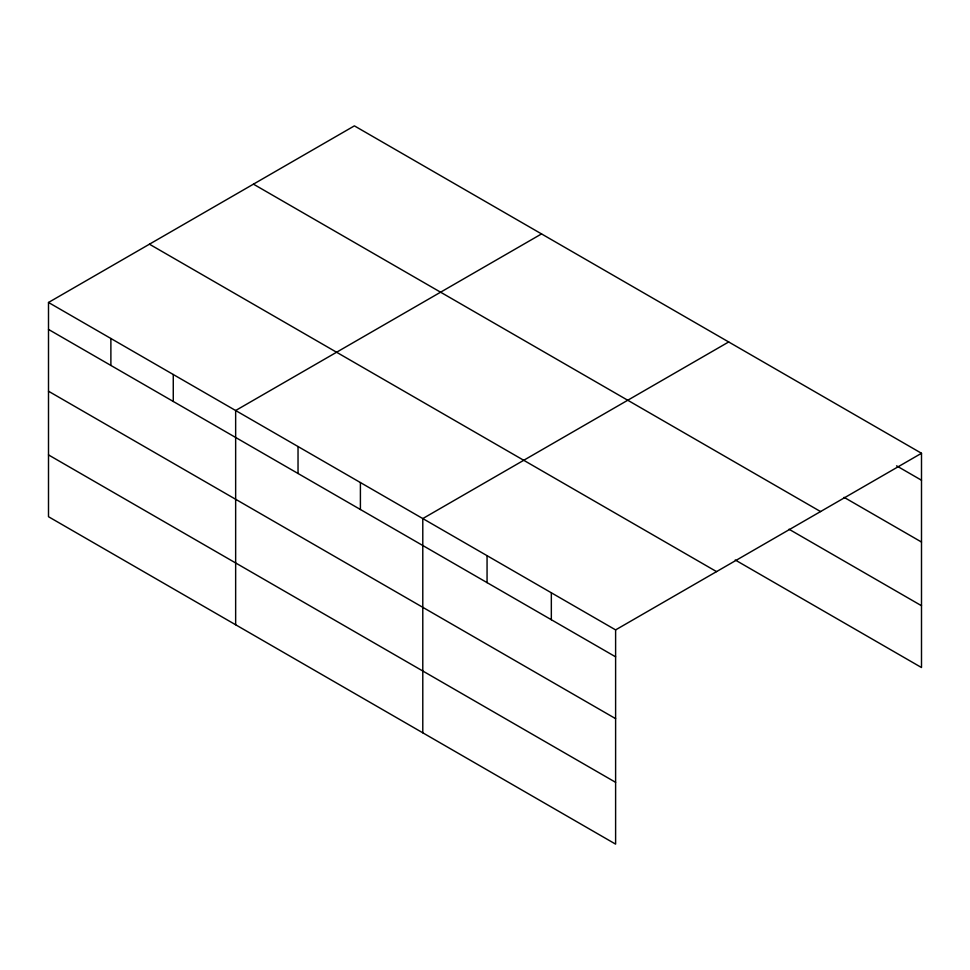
<?xml version="1.0" encoding="UTF-8"?>
<svg xmlns="http://www.w3.org/2000/svg" width="970" height="970" viewBox="0 0 970 970"><rect width="100%" height="100%" fill="white"/><g stroke="black" fill="none" stroke-linecap="round" stroke-linejoin="round"><path stroke-width="1.45" d="M735.236 559.993L921.5 667.53L921.5 453.281L354.389 125.87L48.5 302.47L48.5 516.719L615.611 844.13L615.611 629.894L48.5 302.47M541.539 233.915L235.649 410.516L235.649 624.765M728.688 341.961L422.787 518.574L422.787 732.811M615.611 629.894L921.5 453.281M896.583 465.842L921.5 480.235M844.106 497.355L921.5 542.036M253.449 184.154L820.559 511.566M789.022 529.232L921.5 605.716M149.441 244.197L716.551 571.609M48.5 329.424L615.611 656.836M48.5 391.225L615.611 718.649M48.5 454.906L615.611 782.329M551.336 592.779L551.336 619.733M487.061 555.677L487.061 582.63M360.404 482.551L360.404 509.505M298.032 446.539L298.032 473.481M173.266 374.505L173.266 401.459M110.883 338.494L110.883 365.435"/></g></svg>
